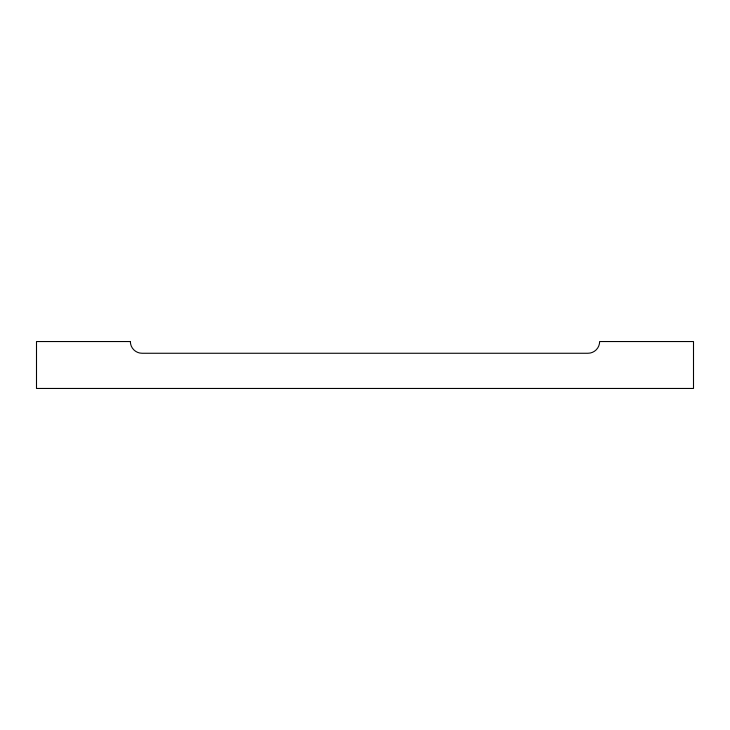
<?xml version="1.0" encoding="UTF-8"?>
<svg xmlns="http://www.w3.org/2000/svg" width="730" height="730" viewBox="0 0 730 730"><rect width="100%" height="100%" fill="white"/><g stroke="black" fill="none" stroke-linecap="round" stroke-linejoin="round"><path stroke-width="1.09" d="M130.36 341.54L36.5 341.54L36.5 388.46L693.5 388.46L693.5 341.54L599.64 341.54A11.735 11.735 0 0 1 587.915 353.265L142.085 353.265A11.735 11.735 0 0 1 130.36 341.54"/></g></svg>
